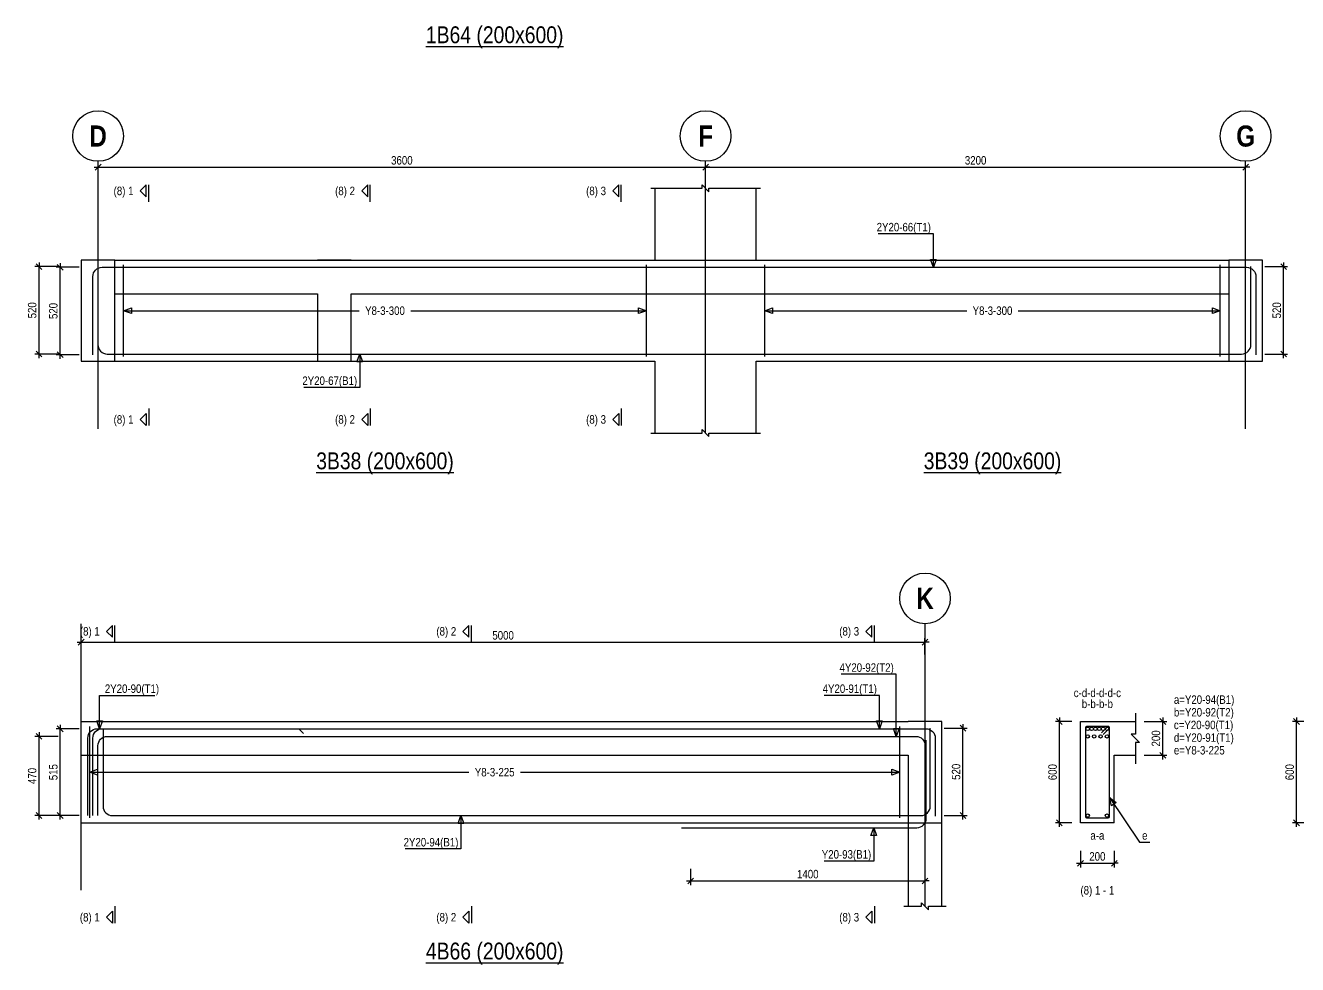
# Model space of a CAD drawing. Extents: x 0 to 206258, y -403073 to 0.
# Drawn here: x 12479 to 27556, y -360054 to -348924 of the extents above; entities that cross this region are included whole.
import ezdxf
from ezdxf.enums import TextEntityAlignment as Align
from ezdxf.lldxf.tags import DXFTag

# ---------------------------------------------------------------- set-up
doc = ezdxf.new("R2010")
doc.units = 0
doc.header["$LTSCALE"] = 1000
for name, color, linetype in [('Axis Circle(Dir 2)', 150, 'Continuous'), ('Axis Label(Dir 1)', 7, 'Continuous'), ('Axis Line(Dir 2)', 150, 'CENTER2'), ('Break Line', 5, 'Continuous'), ('Dimension Line', 5, 'Continuous'), ('Front Elevation Line', 40, 'Continuous'), ('Leader Line', 5, 'Continuous'), ('Link Line', 3, 'Continuous'), ('Rebar Kink', 4, 'Continuous'), ('Rebar Label', 6, 'Continuous'), ('Rebar Line', 7, 'Continuous'), ('Section Label', 1, 'Continuous'), ('Section Line', 1, 'Continuous'), ('Top Rebar Label', 6, 'Continuous'), ('Top Rebar Line', 7, 'Continuous')]:
    doc.layers.add(name, color=color, linetype=linetype)
for name, color, linetype, true_color in [('Back Elevation Line', 191, 'HIDDEN2', 0xd4aaff), ('Beam Label(D)', 94, 'Continuous', 0x008100), ('Beam Line(D)', 112, 'Continuous', 0x00bd5e), ('Link Label', 94, 'Continuous', 0x008100)]:
    doc.layers.add(name, color=color, linetype=linetype, true_color=true_color)
doc.styles.add('Axis Label(Dir 1)', font='ARIALNB.TTF', dxfattribs={"height": 250})
doc.styles.add('Beam Label(D)', font='ARIALN.TTF', dxfattribs={"height": 200})
doc.styles.add('Dimension Text', font='ARIALN.TTF', dxfattribs={"height": 100})
doc.styles.add('Link Label', font='ARIALN.TTF', dxfattribs={"height": 100})
doc.styles.add('Rebar Label', font='ARIALN.TTF', dxfattribs={"height": 100})
doc.styles.add('Section Label', font='ARIALN.TTF', dxfattribs={"height": 100})
doc.styles.add('Top Rebar Label', font='ARIALN.TTF', dxfattribs={"height": 100})
tags = doc.linetypes.add('CENTER2', pattern=[1.125, 0.75, -0.125, 0.125, -0.125]).pattern_tags.tags
tags[10:11] = [DXFTag(74, 4), DXFTag(75, 0), DXFTag(340, '0'), DXFTag(46, 0.0), DXFTag(50, 0.0), DXFTag(44, 0.0), DXFTag(45, 0.0)]
tags[8:9] = [DXFTag(74, 4), DXFTag(75, 0), DXFTag(340, '0'), DXFTag(46, 0.0), DXFTag(50, 0.0), DXFTag(44, 0.0), DXFTag(45, 0.0)]
tags[6:7] = [DXFTag(74, 4), DXFTag(75, 0), DXFTag(340, '0'), DXFTag(46, 0.0), DXFTag(50, 0.0), DXFTag(44, 0.0), DXFTag(45, 0.0)]
tags[4:5] = [DXFTag(74, 4), DXFTag(75, 0), DXFTag(340, '0'), DXFTag(46, 0.0), DXFTag(50, 0.0), DXFTag(44, 0.0), DXFTag(45, 0.0)]
tags = doc.linetypes.add('HIDDEN2', pattern=[0.1875, 0.125, -0.0625]).pattern_tags.tags
tags[6:7] = [DXFTag(74, 4), DXFTag(75, 0), DXFTag(340, '0'), DXFTag(46, 0.0), DXFTag(50, 0.0), DXFTag(44, 0.0), DXFTag(45, 0.0)]
tags[4:5] = [DXFTag(74, 4), DXFTag(75, 0), DXFTag(340, '0'), DXFTag(46, 0.0), DXFTag(50, 0.0), DXFTag(44, 0.0), DXFTag(45, 0.0)]
doc.dimstyles.new('BEAM', dxfattribs={"dimtxt": 100, "dimasz": 30, "dimexe": 48.3, "dimexo": 103.5, "dimgap": 30, "dimtad": 1, "dimtoh": 1, "dimdec": 1, "dimlfac": 0.5, "dimdsep": 46, "dimtxsty": 'Dimension Text', "dimblk": 'PCDIM_TICK', "dimcen": 0.09, "dimclrd": 5, "dimclre": 5, "dimclrt": 5, "dimadec": 1, "dimazin": 0, "dimtp": 1, "dimtm": 1, "dimtfac": 1, "dimtdec": 4, "dimtofl": 0, "dimtmove": 0, "dimatfit": 3, "dimfxl": 1, "dimtolj": 1, "dimtzin": 0, "dimarcsym": 0})

# ---------------------------------------------------------------- blocks, each defined once
blk = doc.blocks.new('PCDIM_TICK')
at = {"layer": 'Dimension Line', "color": 0, "transparency": 33554687}
for p, q in [((1.15, 1.15), (-1.15, -1.15)), ((1.61, 0), (0, 0))]:
    blk.add_line(p, q, dxfattribs=at)
blk = doc.blocks.new('*U4186')
at = {"layer": 'Dimension Line', "color": 5, "true_color": 0x0000ff, "transparency": 16777216}
for p, q in [((13115, -351790), (12842, -351790)), ((12890, -352826), (12890, -351790)), ((13115, -352826), (12842, -352826))]:
    blk.add_line(p, q, dxfattribs=at)
at = {"layer": 'Dimension Line', "color": 5, "true_color": 0x0000ff, "transparency": 16777216, "xscale": 30, "yscale": 30}
for p, rotation in [((12890, -351790), 89.99999999999447), ((12890, -352826), 269.9999999999834)]:
    blk.add_blockref('PCDIM_TICK', p, dxfattribs=dict(at, rotation=rotation))
at = {"layer": 'Dimension Line', "color": 5, "true_color": 0x0000ff, "transparency": 16777216, "insert": (12860, -352308), "char_height": 100, "width": 181.5, "attachment_point": 8, "rotation": 90, "style": 'Dimension Text'}
blk.add_mtext('520', dxfattribs=at)
blk = doc.blocks.new('*U4187')
at = {"layer": 'Dimension Line', "color": 5, "true_color": 0x0000ff, "transparency": 16777216}
for p, q in [((12865, -351782), (12592, -351782)), ((12640, -352818), (12640, -351782)), ((12865, -352818), (12592, -352818))]:
    blk.add_line(p, q, dxfattribs=at)
at = {"layer": 'Dimension Line', "color": 5, "true_color": 0x0000ff, "transparency": 16777216, "xscale": 30, "yscale": 30}
for p, rotation in [((12640, -351782), 89.99999999999447), ((12640, -352818), 269.9999999999834)]:
    blk.add_blockref('PCDIM_TICK', p, dxfattribs=dict(at, rotation=rotation))
at = {"layer": 'Dimension Line', "color": 5, "true_color": 0x0000ff, "transparency": 16777216, "insert": (12610, -352300), "char_height": 100, "width": 181.5, "attachment_point": 8, "rotation": 90, "style": 'Dimension Text'}
blk.add_mtext('520', dxfattribs=at)
blk = doc.blocks.new('*U4188')
at = {"layer": 'Dimension Line', "color": 5, "true_color": 0x0000ff, "transparency": 16777216}
for p, q in [((13340, -350751), (13340, -350556)), ((13340, -350604), (20540, -350604)), ((20540, -350751), (20540, -350556))]:
    blk.add_line(p, q, dxfattribs=at)
at = {"layer": 'Dimension Line', "color": 5, "true_color": 0x0000ff, "transparency": 16777216, "xscale": 30, "yscale": 30, "rotation": 180.0000000000004}
blk.add_blockref('PCDIM_TICK', (13340, -350604), dxfattribs=at)
at = {"layer": 'Dimension Line', "color": 5, "true_color": 0x0000ff, "transparency": 16777216, "xscale": 30, "yscale": 30}
blk.add_blockref('PCDIM_TICK', (20540, -350604), dxfattribs=at)
at = {"layer": 'Dimension Line', "color": 5, "true_color": 0x0000ff, "transparency": 16777216, "insert": (16940, -350574), "char_height": 100, "width": 245.98, "attachment_point": 8, "style": 'Dimension Text'}
blk.add_mtext('3600', dxfattribs=at)
blk = doc.blocks.new('*U4198')
at = {"layer": 'Dimension Line', "color": 5, "true_color": 0x0000ff, "transparency": 16777216}
for p, q in [((27166, -351782), (27438, -351782)), ((27390, -352818), (27390, -351782)), ((27166, -352818), (27438, -352818))]:
    blk.add_line(p, q, dxfattribs=at)
at = {"layer": 'Dimension Line', "color": 5, "true_color": 0x0000ff, "transparency": 16777216, "xscale": 30, "yscale": 30}
for p, rotation in [((27390, -351782), 89.99999999999447), ((27390, -352818), 269.9999999999834)]:
    blk.add_blockref('PCDIM_TICK', p, dxfattribs=dict(at, rotation=rotation))
at = {"layer": 'Dimension Line', "color": 5, "true_color": 0x0000ff, "transparency": 16777216, "insert": (27360, -352300), "char_height": 100, "width": 181.5, "attachment_point": 8, "rotation": 90, "style": 'Dimension Text'}
blk.add_mtext('520', dxfattribs=at)
blk = doc.blocks.new('*U4199')
at = {"layer": 'Dimension Line', "color": 5, "true_color": 0x0000ff, "transparency": 16777216}
for p, q in [((20540, -350751), (20540, -350556)), ((20540, -350604), (26940, -350604)), ((26940, -350751), (26940, -350556))]:
    blk.add_line(p, q, dxfattribs=at)
at = {"layer": 'Dimension Line', "color": 5, "true_color": 0x0000ff, "transparency": 16777216, "xscale": 30, "yscale": 30, "rotation": 180.0000000000004}
blk.add_blockref('PCDIM_TICK', (20540, -350604), dxfattribs=at)
at = {"layer": 'Dimension Line', "color": 5, "true_color": 0x0000ff, "transparency": 16777216, "xscale": 30, "yscale": 30}
blk.add_blockref('PCDIM_TICK', (26940, -350604), dxfattribs=at)
at = {"layer": 'Dimension Line', "color": 5, "true_color": 0x0000ff, "transparency": 16777216, "insert": (23740, -350574), "char_height": 100, "width": 245.98, "attachment_point": 8, "style": 'Dimension Text'}
blk.add_mtext('3200', dxfattribs=at)
blk = doc.blocks.new('*U4228')
at = {"layer": 'Dimension Line', "color": 5, "true_color": 0x0000ff, "transparency": 16777216}
for p, q in [((20362, -358918), (20362, -359113)), ((23140, -358918), (23140, -359113)), ((20362, -359064), (23140, -359064))]:
    blk.add_line(p, q, dxfattribs=at)
at = {"layer": 'Dimension Line', "color": 5, "true_color": 0x0000ff, "transparency": 16777216, "xscale": 30, "yscale": 30, "rotation": 180.0000000000004}
blk.add_blockref('PCDIM_TICK', (20362, -359064), dxfattribs=at)
at = {"layer": 'Dimension Line', "color": 5, "true_color": 0x0000ff, "transparency": 16777216, "xscale": 30, "yscale": 30}
blk.add_blockref('PCDIM_TICK', (23140, -359064), dxfattribs=at)
at = {"layer": 'Dimension Line', "color": 5, "true_color": 0x0000ff, "transparency": 16777216, "insert": (21751, -359034), "char_height": 100, "width": 238.4, "attachment_point": 8, "style": 'Dimension Text'}
blk.add_mtext('1400', dxfattribs=at)
blk = doc.blocks.new('*U4229')
at = {"layer": 'Dimension Line', "color": 5, "true_color": 0x0000ff, "transparency": 16777216}
for p, q in [((13115, -357260), (12842, -357260)), ((12890, -358288), (12890, -357260)), ((13115, -358288), (12842, -358288))]:
    blk.add_line(p, q, dxfattribs=at)
at = {"layer": 'Dimension Line', "color": 5, "true_color": 0x0000ff, "transparency": 16777216, "xscale": 30, "yscale": 30}
for p, rotation in [((12890, -357260), 89.99999999999447), ((12890, -358288), 269.9999999999834)]:
    blk.add_blockref('PCDIM_TICK', p, dxfattribs=dict(at, rotation=rotation))
at = {"layer": 'Dimension Line', "color": 5, "true_color": 0x0000ff, "transparency": 16777216, "insert": (12860, -357774), "char_height": 100, "width": 182.37, "attachment_point": 8, "rotation": 90, "style": 'Dimension Text'}
blk.add_mtext('515', dxfattribs=at)
blk = doc.blocks.new('*U4230')
at = {"layer": 'Dimension Line', "color": 5, "true_color": 0x0000ff, "transparency": 16777216}
for p, q in [((12865, -357350), (12592, -357350)), ((12640, -358288), (12640, -357350)), ((12865, -358288), (12592, -358288))]:
    blk.add_line(p, q, dxfattribs=at)
at = {"layer": 'Dimension Line', "color": 5, "true_color": 0x0000ff, "transparency": 16777216, "xscale": 30, "yscale": 30}
for p, rotation in [((12640, -357350), 89.99999999999447), ((12640, -358288), 269.9999999999834)]:
    blk.add_blockref('PCDIM_TICK', p, dxfattribs=dict(at, rotation=rotation))
at = {"layer": 'Dimension Line', "color": 5, "true_color": 0x0000ff, "transparency": 16777216, "insert": (12610, -357819), "char_height": 100, "width": 184.72, "attachment_point": 8, "rotation": 90, "style": 'Dimension Text'}
blk.add_mtext('470', dxfattribs=at)
blk = doc.blocks.new('*U4231')
at = {"layer": 'Dimension Line', "color": 5, "true_color": 0x0000ff, "transparency": 16777216}
for p, q in [((23366, -357252), (23638, -357252)), ((23590, -358288), (23590, -357252)), ((23366, -358288), (23638, -358288))]:
    blk.add_line(p, q, dxfattribs=at)
at = {"layer": 'Dimension Line', "color": 5, "true_color": 0x0000ff, "transparency": 16777216, "xscale": 30, "yscale": 30}
for p, rotation in [((23590, -357252), 89.99999999999447), ((23590, -358288), 269.9999999999834)]:
    blk.add_blockref('PCDIM_TICK', p, dxfattribs=dict(at, rotation=rotation))
at = {"layer": 'Dimension Line', "color": 5, "true_color": 0x0000ff, "transparency": 16777216, "insert": (23560, -357770), "char_height": 100, "width": 181.5, "attachment_point": 8, "rotation": 90, "style": 'Dimension Text'}
blk.add_mtext('520', dxfattribs=at)
blk = doc.blocks.new('*U4232')
at = {"layer": 'Dimension Line', "color": 5, "true_color": 0x0000ff, "transparency": 16777216}
for p, q in [((13140, -356381), (13140, -356186)), ((13140, -356234), (23140, -356234)), ((23140, -356381), (23140, -356186))]:
    blk.add_line(p, q, dxfattribs=at)
at = {"layer": 'Dimension Line', "color": 5, "true_color": 0x0000ff, "transparency": 16777216, "xscale": 30, "yscale": 30, "rotation": 180.0000000000004}
blk.add_blockref('PCDIM_TICK', (13140, -356234), dxfattribs=at)
at = {"layer": 'Dimension Line', "color": 5, "true_color": 0x0000ff, "transparency": 16777216, "xscale": 30, "yscale": 30}
blk.add_blockref('PCDIM_TICK', (23140, -356234), dxfattribs=at)
at = {"layer": 'Dimension Line', "color": 5, "true_color": 0x0000ff, "transparency": 16777216, "insert": (18140, -356204), "char_height": 100, "width": 245.98, "attachment_point": 8, "style": 'Dimension Text'}
blk.add_mtext('5000', dxfattribs=at)
blk = doc.blocks.new('*U4233')
at = {"layer": 'Dimension Line', "color": 5, "true_color": 0x0000ff, "transparency": 16777216}
for p, q in [((25737, -357174), (26006, -357174)), ((25958, -357574), (25958, -357174)), ((25737, -357574), (26006, -357574))]:
    blk.add_line(p, q, dxfattribs=at)
at = {"layer": 'Dimension Line', "color": 5, "true_color": 0x0000ff, "transparency": 16777216, "xscale": 30, "yscale": 30}
for p, rotation in [((25958, -357174), 89.99999999999447), ((25958, -357574), 269.9999999999834)]:
    blk.add_blockref('PCDIM_TICK', p, dxfattribs=dict(at, rotation=rotation))
at = {"layer": 'Dimension Line', "color": 5, "true_color": 0x0000ff, "transparency": 16777216, "insert": (25928, -357374), "char_height": 100, "width": 182.77, "attachment_point": 8, "rotation": 90, "style": 'Dimension Text'}
blk.add_mtext('200', dxfattribs=at)
blk = doc.blocks.new('*U4234')
at = {"layer": 'Dimension Line', "color": 5, "true_color": 0x0000ff, "transparency": 16777216}
for p, q in [((24880, -357174), (24685, -357174)), ((24733, -358374), (24733, -357174)), ((24880, -358374), (24685, -358374))]:
    blk.add_line(p, q, dxfattribs=at)
at = {"layer": 'Dimension Line', "color": 5, "true_color": 0x0000ff, "transparency": 16777216, "xscale": 30, "yscale": 30}
for p, rotation in [((24733, -357174), 89.99999999999447), ((24733, -358374), 269.9999999999834)]:
    blk.add_blockref('PCDIM_TICK', p, dxfattribs=dict(at, rotation=rotation))
at = {"layer": 'Dimension Line', "color": 5, "true_color": 0x0000ff, "transparency": 16777216, "insert": (24703, -357774), "char_height": 100, "width": 181.97, "attachment_point": 8, "rotation": 90, "style": 'Dimension Text'}
blk.add_mtext('600', dxfattribs=at)
blk = doc.blocks.new('*U4235')
at = {"layer": 'Dimension Line', "color": 5, "true_color": 0x0000ff, "transparency": 16777216}
for p, q in [((24983, -358708), (24983, -358903)), ((25383, -358708), (25383, -358903)), ((24983, -358854), (25383, -358854))]:
    blk.add_line(p, q, dxfattribs=at)
at = {"layer": 'Dimension Line', "color": 5, "true_color": 0x0000ff, "transparency": 16777216, "xscale": 30, "yscale": 30, "rotation": 180.0000000000004}
blk.add_blockref('PCDIM_TICK', (24983, -358854), dxfattribs=at)
at = {"layer": 'Dimension Line', "color": 5, "true_color": 0x0000ff, "transparency": 16777216, "xscale": 30, "yscale": 30}
blk.add_blockref('PCDIM_TICK', (25383, -358854), dxfattribs=at)
at = {"layer": 'Dimension Line', "color": 5, "true_color": 0x0000ff, "transparency": 16777216, "insert": (25183, -358824), "char_height": 100, "width": 182.77, "attachment_point": 8, "style": 'Dimension Text'}
blk.add_mtext('200', dxfattribs=at)
blk = doc.blocks.new('*U4237')
at = {"layer": 'Dimension Line', "color": 5, "true_color": 0x0000ff, "transparency": 16777216}
for p, q in [((27690, -357174), (27495, -357174)), ((27543, -358374), (27543, -357174)), ((27690, -358374), (27495, -358374))]:
    blk.add_line(p, q, dxfattribs=at)
at = {"layer": 'Dimension Line', "color": 5, "true_color": 0x0000ff, "transparency": 16777216, "xscale": 30, "yscale": 30}
for p, rotation in [((27543, -357174), 89.99999999999447), ((27543, -358374), 269.9999999999834)]:
    blk.add_blockref('PCDIM_TICK', p, dxfattribs=dict(at, rotation=rotation))
at = {"layer": 'Dimension Line', "color": 5, "true_color": 0x0000ff, "transparency": 16777216, "insert": (27513, -357774), "char_height": 100, "width": 181.97, "attachment_point": 8, "rotation": 90, "style": 'Dimension Text'}
blk.add_mtext('600', dxfattribs=at)

msp = doc.modelspace()

# ---------------------------------------------------------------- linework, layer by layer
at = {"layer": 'Axis Circle(Dir 2)', "transparency": 33554687}
for centre in [(13340.146, -350234.284), (20540.146, -350234.284), (26940.146, -350234.284), (23140.146, -355714.284)]:
    msp.add_circle(centre, 300, dxfattribs=at)
at = {"layer": 'Axis Line(Dir 2)', "transparency": 33554687}
for points in [[(13340.146, -353704.284), (13340.146, -350534.284)], [(20540.146, -353754.284), (20540.146, -350534.284)], [(26940.146, -353704.284), (26940.146, -350534.284)], [(13140.146, -359174.284), (13140.146, -356014.284)], [(23140.146, -359364.284), (23140.146, -356014.284)]]:
    msp.add_lwpolyline(points, dxfattribs=at)
at = {"layer": 'Back Elevation Line', "transparency": 33554687}
for points in [[(13540.146, -351704.284), (13140.146, -351704.284)], [(13140.146, -351704.284), (13140.146, -352904.284)], [(13540.146, -351704.284), (15940.146, -351704.284)], [(16340.146, -351704.284), (15940.146, -351704.284)], [(16340.146, -351704.284), (26740.146, -351704.284)], [(27140.146, -351704.284), (26740.146, -351704.284)], [(27140.146, -352904.284), (27140.146, -351704.284)], [(13540.146, -352904.284), (13540.146, -352104.284)], [(13540.146, -352104.284), (15940.146, -352104.284)], [(15940.146, -352104.284), (15940.146, -352904.284)], [(16340.146, -352904.284), (16340.146, -352104.284)], [(16340.146, -352104.284), (26740.146, -352104.284)], [(26740.145, -352104.284), (26740.146, -352904.284)], [(13140.146, -352904.284), (13540.146, -352904.284)], [(15940.146, -352904.284), (16340.146, -352904.284)], [(26740.146, -352904.284), (27140.146, -352904.284)], [(13140.146, -357574.284), (13140.146, -357174.284), (22940.146, -357174.284)], [(23340.146, -357174.284), (22940.146, -357174.284)], [(23340.146, -358374.284), (23340.146, -357174.284)], [(13140.146, -357574.284), (22940.146, -357574.284)], [(22940.146, -357574.284), (22940.146, -358374.284)], [(22940.146, -358374.284), (23340.146, -358374.284)]]:
    msp.add_lwpolyline(points, dxfattribs=at)
at = {"layer": 'Beam Line(D)', "transparency": 33554687}
for points in [[(19940.146, -350854.284), (19940.146, -351704.284)], [(21140.146, -351704.284), (21140.146, -350854.284)], [(13140.146, -351704.284), (13140.146, -352904.284)], [(13540.146, -351704.284), (13140.146, -351704.284)], [(13540.146, -351704.284), (19940.146, -351704.284)], [(21140.146, -351704.284), (26740.146, -351704.284)], [(27140.146, -351704.284), (26740.146, -351704.284)], [(27140.146, -352904.284), (27140.146, -351704.284)], [(13140.146, -352904.284), (13540.146, -352904.284)], [(13540.146, -352904.284), (19940.146, -352904.284)], [(19940.146, -352904.284), (19940.146, -353754.284)], [(21140.146, -353754.284), (21140.146, -352904.284)], [(21140.146, -352904.284), (26740.146, -352904.284)], [(26740.146, -352904.284), (27140.146, -352904.284)], [(13140.146, -357174.284), (22940.146, -357174.284)], [(13140.146, -358374.284), (13140.146, -357174.284)], [(23340.146, -357174.284), (22940.146, -357174.284)], [(23340.146, -359364.284), (23340.146, -357174.284)], [(24983.145, -357174.284), (25383.145, -357174.284)], [(25383.145, -358374.284), (24983.145, -358374.284), (24983.145, -357174.284)], [(25383.145, -357174.284), (25383.145, -357174.284)], [(25383.145, -357174.284), (25633.145, -357174.284)], [(25383.145, -358374.284), (25383.145, -357574.284), (25633.145, -357574.284)], [(13140.146, -358374.284), (22940.146, -358374.284)], [(22940.146, -358374.284), (22940.146, -359364.284)]]:
    msp.add_lwpolyline(points, dxfattribs=at)
at = {"layer": 'Break Line', "transparency": 33554687}
for points in [[(19890.146, -350854.284), (20500.146, -350854.284), (20500.146, -350814.284), (20580.146, -350894.284), (20580.146, -350854.284), (21190.146, -350854.284)], [(19890.146, -353754.284), (20500.146, -353754.284), (20500.146, -353714.284), (20580.146, -353794.284), (20580.146, -353754.284), (21190.146, -353754.284)], [(25633.145, -357074.284), (25633.145, -357324.284), (25583.145, -357324.284), (25683.145, -357424.284), (25633.145, -357424.284), (25633.145, -357674.284)], [(22890.146, -359364.284), (23100.146, -359364.284), (23100.146, -359324.284), (23180.146, -359404.284), (23180.146, -359364.284), (23390.146, -359364.284)]]:
    msp.add_lwpolyline(points, dxfattribs=at)
at = {"layer": 'Front Elevation Line', "transparency": 33554687}
for points in [[(13540.146, -351704.284), (13140.146, -351704.284)], [(13140.146, -351704.284), (13140.146, -352904.284)], [(13540.146, -352904.284), (13540.146, -351704.284)], [(27140.146, -351704.284), (26740.146, -351704.284)], [(26740.146, -351704.284), (26740.146, -352904.284)], [(27140.146, -352904.284), (27140.146, -351704.284)], [(13140.146, -352904.284), (13540.146, -352904.284)], [(26740.146, -352904.284), (27140.146, -352904.284)]]:
    msp.add_lwpolyline(points, dxfattribs=at)
at = {"layer": 'Leader Line', "transparency": 33554687}
for points in [[(23240.145, -351790.284), (23240.145, -351394.284), (22585.154, -351394.284)], [(23205.943, -351696.314), (23274.347, -351696.314), (23240.145, -351790.284), (23205.943, -351696.314)], [(13640.146, -352304.284), (13734.115, -352270.082), (13734.115, -352338.486), (13640.146, -352304.284), (16435.502, -352304.284)], [(17044.79, -352304.284), (19840.146, -352304.284), (19746.176, -352338.486), (19746.176, -352270.082), (19840.146, -352304.284)], [(21240.146, -352304.284), (21334.115, -352270.082), (21334.115, -352338.486), (21240.146, -352304.284), (23635.502, -352304.284)], [(24244.79, -352304.284), (26640.146, -352304.284), (26546.177, -352338.486), (26546.177, -352270.082), (26640.146, -352304.284)], [(16440.146, -352818.284), (16440.146, -353214.284), (15777.472, -353214.284)], [(16474.348, -352912.253), (16405.944, -352912.253), (16440.146, -352818.284), (16474.348, -352912.253)], [(22800.146, -357350.284), (22800.146, -356614.284), (22145.155, -356614.284)], [(13358.146, -357260.284), (13358.146, -356864.284), (14013.137, -356864.284)], [(22600.146, -357260.284), (22600.146, -356864.284), (21945.155, -356864.284)], [(13323.944, -357166.314), (13392.348, -357166.314), (13358.146, -357260.284), (13323.944, -357166.314)], [(22565.944, -357166.314), (22634.348, -357166.314), (22600.146, -357260.284), (22565.944, -357166.314)], [(22765.944, -357256.314), (22834.348, -357256.314), (22800.146, -357350.284), (22765.944, -357256.314)], [(13240.146, -357774.284), (13334.115, -357740.082), (13334.115, -357808.486), (13240.146, -357774.284), (17735.502, -357774.284)], [(18344.79, -357774.284), (22840.146, -357774.284), (22746.176, -357808.486), (22746.176, -357740.082), (22840.146, -357774.284)], [(25406.086, -358133.009), (25349.402, -358171.298), (25325.146, -358074.284), (25406.086, -358133.009)], [(25325.146, -358074.284), (25683.145, -358604.284), (25803.957, -358604.284)], [(17640.146, -358288.284), (17640.146, -358684.284), (16977.472, -358684.284)], [(17674.348, -358382.253), (17605.944, -358382.253), (17640.146, -358288.284), (17674.348, -358382.253)], [(22532.423, -358432.491), (22532.423, -358828.491), (21946.117, -358828.491)], [(22566.625, -358526.46), (22498.221, -358526.46), (22532.423, -358432.491), (22566.625, -358526.46)]]:
    msp.add_lwpolyline(points, dxfattribs=at)
at = {"layer": 'Link Line', "transparency": 33554687}
for p, q in [((13640.146, -352846.284), (13640.146, -351762.284)), ((19840.146, -352846.284), (19840.146, -351762.284)), ((21240.146, -352846.284), (21240.146, -351762.284)), ((26640.146, -352846.284), (26640.146, -351762.284)), ((13240.146, -358316.284), (13240.146, -357232.284)), ((22840.146, -358316.284), (22840.146, -357232.284))]:
    msp.add_line(p, q, dxfattribs=at)
msp.add_lwpolyline([(25250.334, -357326.894), (25321.045, -357256.183, 0.668178638), (25311.145, -357232.284), (25055.145, -357232.284, 0.414213562), (25041.145, -357246.284), (25041.145, -358302.284, 0.414213562), (25055.145, -358316.284), (25311.145, -358316.284, 0.414213562), (25325.145, -358302.284), (25325.145, -357246.284, 0.668178638), (25301.246, -357236.384), (25230.535, -357307.095)], format="xyb", dxfattribs=at)
at = {"layer": 'Rebar Kink', "transparency": 33554687}
msp.add_line((15774.714, -357316.852), (15718.146, -357260.284), dxfattribs=at)
at = {"layer": 'Rebar Line', "transparency": 33554687}
for points in [[(13338.146, -351782.284), (13338.146, -352708.328, 0.414213562), (13448.102, -352818.284), (26892.19, -352818.284, 0.414213543), (27002.146, -352708.328), (27002.146, -351782.284)], [(13398.146, -357260.284), (13398.146, -358178.328, 0.414213562), (13508.102, -358288.284), (23092.19, -358288.284, 0.414213543), (23202.146, -358178.328), (23202.146, -357252.284)], [(20254.423, -358432.491), (23044.467, -358432.491, 0.414213543), (23154.423, -358322.535), (23154.423, -357396.491)]]:
    msp.add_lwpolyline(points, format="xyb", dxfattribs=at)
for centre in [(25069.145, -357260.284), (25114.745, -357260.284), (25160.345, -357260.284), (25205.945, -357260.284), (25251.545, -357260.284), (25297.145, -357260.284), (25069.145, -357350.284), (25145.145, -357350.284), (25221.145, -357350.284), (25297.145, -357350.284), (25069.145, -358288.284), (25297.145, -358288.284)]:
    msp.add_circle(centre, 20, dxfattribs=at)
at = {"layer": 'Section Line', "transparency": 33554687}
for points in [[(13910.146, -350814.284), (13839.435, -350884.994), (13910.146, -350955.705), (13910.146, -350814.284)], [(13940.146, -351014.284), (13940.146, -350814.284)], [(16535.146, -350814.284), (16464.435, -350884.994), (16535.146, -350955.705), (16535.146, -350814.284)], [(16565.146, -351014.284), (16565.146, -350814.284)], [(19510.146, -350814.284), (19439.435, -350884.994), (19510.146, -350955.705), (19510.146, -350814.284)], [(19540.146, -351014.284), (19540.146, -350814.284)], [(13910.146, -353664.284), (13910.146, -353664.284), (13839.435, -353593.573), (13910.146, -353522.862), (13910.146, -353664.284)], [(13940.146, -353464.284), (13940.146, -353664.284)], [(16535.146, -353664.284), (16535.146, -353664.284), (16464.435, -353593.573), (16535.146, -353522.862), (16535.146, -353664.284)], [(16565.146, -353464.284), (16565.146, -353664.284)], [(19510.146, -353664.284), (19510.146, -353664.284), (19439.435, -353593.573), (19510.146, -353522.862), (19510.146, -353664.284)], [(19540.146, -353464.284), (19540.146, -353664.284)], [(13510.146, -356034.284), (13439.435, -356104.994), (13510.146, -356175.705), (13510.146, -356034.284)], [(13540.146, -356234.284), (13540.146, -356034.284)], [(17735.146, -356034.284), (17664.435, -356104.994), (17735.146, -356175.705), (17735.146, -356034.284)], [(17765.146, -356234.284), (17765.146, -356034.284)], [(22510.145, -356034.284), (22439.435, -356104.994), (22510.145, -356175.705), (22510.145, -356034.284)], [(22540.145, -356234.284), (22540.145, -356034.284)], [(13510.146, -359564.284), (13510.146, -359564.284), (13439.435, -359493.573), (13510.146, -359422.862), (13510.146, -359564.284)], [(13540.146, -359364.284), (13540.146, -359564.284)], [(17735.146, -359564.284), (17735.146, -359564.284), (17664.435, -359493.573), (17735.146, -359422.862), (17735.146, -359564.284)], [(17765.146, -359364.284), (17765.146, -359564.284)], [(22510.145, -359564.284), (22510.145, -359564.284), (22439.435, -359493.573), (22510.145, -359422.862), (22510.145, -359564.284)], [(22540.145, -359364.284), (22540.145, -359564.284)]]:
    msp.add_lwpolyline(points, dxfattribs=at)
at = {"layer": 'Top Rebar Line', "transparency": 33554687}
for points in [[(13278.146, -352826.284), (13278.146, -351900.239, -0.414213562), (13388.102, -351790.284), (26952.19, -351790.284, -0.414213562), (27062.146, -351900.239), (27062.146, -352826.284)], [(13218.146, -358288.284), (13218.146, -357370.239, -0.414213562), (13328.102, -357260.284), (15718.146, -357260.284)], [(13278.146, -358288.284), (13278.146, -357370.239, -0.414213562), (13388.102, -357260.284), (23152.19, -357260.284, -0.414213562), (23262.145, -357370.239), (23262.145, -358296.284)], [(13338.146, -358288.284), (13338.146, -357460.239, -0.414213562), (13448.102, -357350.284), (23032.19, -357350.284, -0.414213562), (23142.145, -357460.239), (23142.145, -358296.284)]]:
    msp.add_lwpolyline(points, format="xyb", dxfattribs=at)

# ---------------------------------------------------------------- texts
at = {"layer": 'Axis Label(Dir 1)', "transparency": 33554687, "style": 'Axis Label(Dir 1)'}
for s, p in [('D', (13340.146, -350234.284)), ('F', (20540.146, -350234.284)), ('G', (26940.146, -350234.284)), ('K', (23140.146, -355714.284))]:
    msp.add_text(s, height=250, dxfattribs=at).set_placement(p, align=Align.MIDDLE_CENTER)
at = {"layer": 'Beam Label(D)', "transparency": 33554687, "style": 'Beam Label(D)'}
for s, p in [('%%U1B64 (200x600)', (18040.146, -348934.284)), ('%%U3B38 (200x600)', (16740.146, -353984.284)), ('%%U3B39 (200x600)', (23940.146, -353984.284)), ('%%U4B66 (200x600)', (18040.146, -359794.284))]:
    msp.add_text(s, height=200, dxfattribs=at).set_placement(p, align=Align.TOP_CENTER)
at = {"layer": 'Link Label', "transparency": 33554687, "style": 'Link Label'}
for s, p in [('Y8-3-300', (16740.146, -352304.284)), ('Y8-3-300', (23940.146, -352304.284)), ('Y8-3-225', (18040.146, -357774.284))]:
    msp.add_text(s, height=100, dxfattribs=at).set_placement(p, align=Align.MIDDLE_CENTER)
for s, p in [(' e=Y8-3-225', (26058.145, -357564.284)), ('e', (25713.145, -358574.284))]:
    msp.add_text(s, height=100, dxfattribs=at).set_placement(p)
at = {"layer": 'Rebar Label', "transparency": 33554687, "style": 'Rebar Label'}
for s, p in [(' 2Y20-67(B1)', (16410.146, -353184.284)), (' 2Y20-94(B1)', (17610.146, -358654.284)), (' Y20-93(B1)', (22502.423, -358798.491))]:
    msp.add_text(s, height=100, dxfattribs=at).set_placement(p, align=Align.RIGHT)
for s, p in [('c-d-d-d-d-c', (25183.145, -356914.284)), ('b-b-b-b', (25183.145, -357044.284)), ('a-a', (25183.145, -358604.284))]:
    msp.add_text(s, height=100, dxfattribs=at).set_placement(p, align=Align.BOTTOM_CENTER)
msp.add_text(' a=Y20-94(B1)', height=100, dxfattribs=at).set_placement((26058.145, -356964.284))
at = {"layer": 'Section Label', "transparency": 33554687, "style": 'Section Label'}
for s, p in [('(8) 1', (13759.435, -350884.994)), ('(8) 2', (16384.435, -350884.994)), ('(8) 3', (19359.435, -350884.994)), ('(8) 1', (13759.435, -353593.573)), ('(8) 2', (16384.435, -353593.573)), ('(8) 3', (19359.435, -353593.573)), ('(8) 1', (13359.435, -356104.994)), ('(8) 2', (17584.435, -356104.994)), ('(8) 3', (22359.435, -356104.994)), ('(8) 1', (13359.435, -359493.573)), ('(8) 2', (17584.435, -359493.573)), ('(8) 3', (22359.435, -359493.573))]:
    msp.add_text(s, height=100, dxfattribs=at).set_placement(p, align=Align.MIDDLE_RIGHT)
msp.add_text('(8) 1 - 1', height=100, dxfattribs=at).set_placement((25183.145, -359254.284), align=Align.BOTTOM_CENTER)
at = {"layer": 'Top Rebar Label', "transparency": 33554687, "style": 'Top Rebar Label'}
for s, p in [(' 2Y20-66(T1)', (23210.145, -351364.284)), (' 4Y20-92(T2)', (22770.146, -356584.284)), (' 4Y20-91(T1)', (22570.146, -356834.284))]:
    msp.add_text(s, height=100, dxfattribs=at).set_placement(p, align=Align.RIGHT)
for s, p in [(' 2Y20-90(T1)', (13388.146, -356834.284)), (' b=Y20-92(T2)', (26058.145, -357114.284)), (' c=Y20-90(T1)', (26058.145, -357264.284)), (' d=Y20-91(T1)', (26058.145, -357414.284))]:
    msp.add_text(s, height=100, dxfattribs=at).set_placement(p)

# ---------------------------------------------------------------- dimensions: what is measured, and where the dimension line sits
at = {"layer": 'Dimension Line', "transparency": 33554687}
for base, p1, p2, text, picture, middle in [((16940.146, -350604.284), (13340.146, -350854.284), (20540.146, -350854.284), '3600', '*U4188', (16940.146, -350604.284)), ((23740.146, -350604.284), (20540.146, -350854.284), (26940.146, -350854.284), '3200', '*U4199', (23740.146, -350604.284)), ((18140.146, -356234.284), (13140.146, -356484.284), (23140.146, -356484.284), '5000', '*U4232', (18140.146, -356234.284)), ((25183.145, -358854.284), (24983.145, -358604.284), (25383.145, -358604.284), '200', '*U4235', (25183.145, -358854.284)), ((21751.146, -359064.284), (20362.145, -358814.284), (23140.146, -358814.284), '1400', '*U4228', (21751.146, -359064.284))]:
    dim = msp.add_linear_dim(base=base, p1=p1, p2=p2, text=text, dimstyle='BEAM', override={"dimscale": 1, "dimtxt": 100, "dimasz": 30, "dimexe": 48.3, "dimexo": 103.5, "dimgap": 30, "dimtad": 1, "dimtih": 0, "dimdec": 1, "dimlfac": 0.5, "dimzin": 8, "dimlunit": 2, "dimpost": '', "dimtxsty": 'Dimension Text', "dimblk": 'PCDIM_TICK', "dimse1": 0, "dimse2": 0, "dimsd2": 0, "dimclrd": 5, "dimclre": 5, "dimclrt": 5, "dimaunit": 0, "dimadec": 1, "dimazin": 0, "dimtol": 0, "dimtp": 1, "dimtm": 1, "dimtmove": 0}, dxfattribs=at)
    dim.commit()
    dim.dimension.update_dxf_attribs({"geometry": picture, "text_midpoint": middle})
for base, p1, p2, text, picture, middle in [((12640.146, -352300.284), (12968.146, -352818.284), (12968.146, -351782.284), '520', '*U4187', (12640.146, -352300.284)), ((27390.146, -352300.284), (27062.146, -352818.284), (27062.146, -351782.284), '520', '*U4198', (27390.146, -352300.284)), ((12890.146, -352308.284), (13218.146, -352826.284), (13218.146, -351790.284), '520', '*U4186', (12890.146, -352308.284)), ((24733.145, -357774.284), (24983.145, -358374.284), (24983.145, -357174.284), '600', '*U4234', (24733.145, -357774.284)), ((25958.145, -357374.284), (25633.145, -357574.284), (25633.145, -357174.284), '200', '*U4233', (25958.145, -357374.284)), ((27543.384, -357774.284), (27793.384, -358374.284), (27793.384, -357174.284), '600', '*U4237', (27543.384, -357774.284)), ((12640.146, -357819.284), (12968.146, -358288.284), (12968.146, -357350.284), '470', '*U4230', (12640.146, -357819.284)), ((12890.146, -357774.284), (13218.146, -358288.284), (13218.146, -357260.284), '515', '*U4229', (12890.146, -357774.284)), ((23590.145, -357770.284), (23262.145, -358288.284), (23262.146, -357252.284), '520', '*U4231', (23590.145, -357770.284))]:
    dim = msp.add_linear_dim(base=base, p1=p1, p2=p2, angle=90, text=text, dimstyle='BEAM', override={"dimscale": 1, "dimtxt": 100, "dimasz": 30, "dimexe": 48.3, "dimexo": 103.5, "dimgap": 30, "dimtad": 1, "dimtih": 0, "dimdec": 1, "dimlfac": 0.5, "dimzin": 8, "dimlunit": 2, "dimpost": '', "dimtxsty": 'Dimension Text', "dimblk": 'PCDIM_TICK', "dimse1": 0, "dimse2": 0, "dimsd2": 0, "dimclrd": 5, "dimclre": 5, "dimclrt": 5, "dimaunit": 0, "dimadec": 1, "dimazin": 0, "dimtol": 0, "dimtp": 1, "dimtm": 1, "dimtmove": 0}, dxfattribs=at)
    dim.commit()
    dim.dimension.update_dxf_attribs({"geometry": picture, "text_midpoint": middle})

doc.saveas('drawing.dxf')
